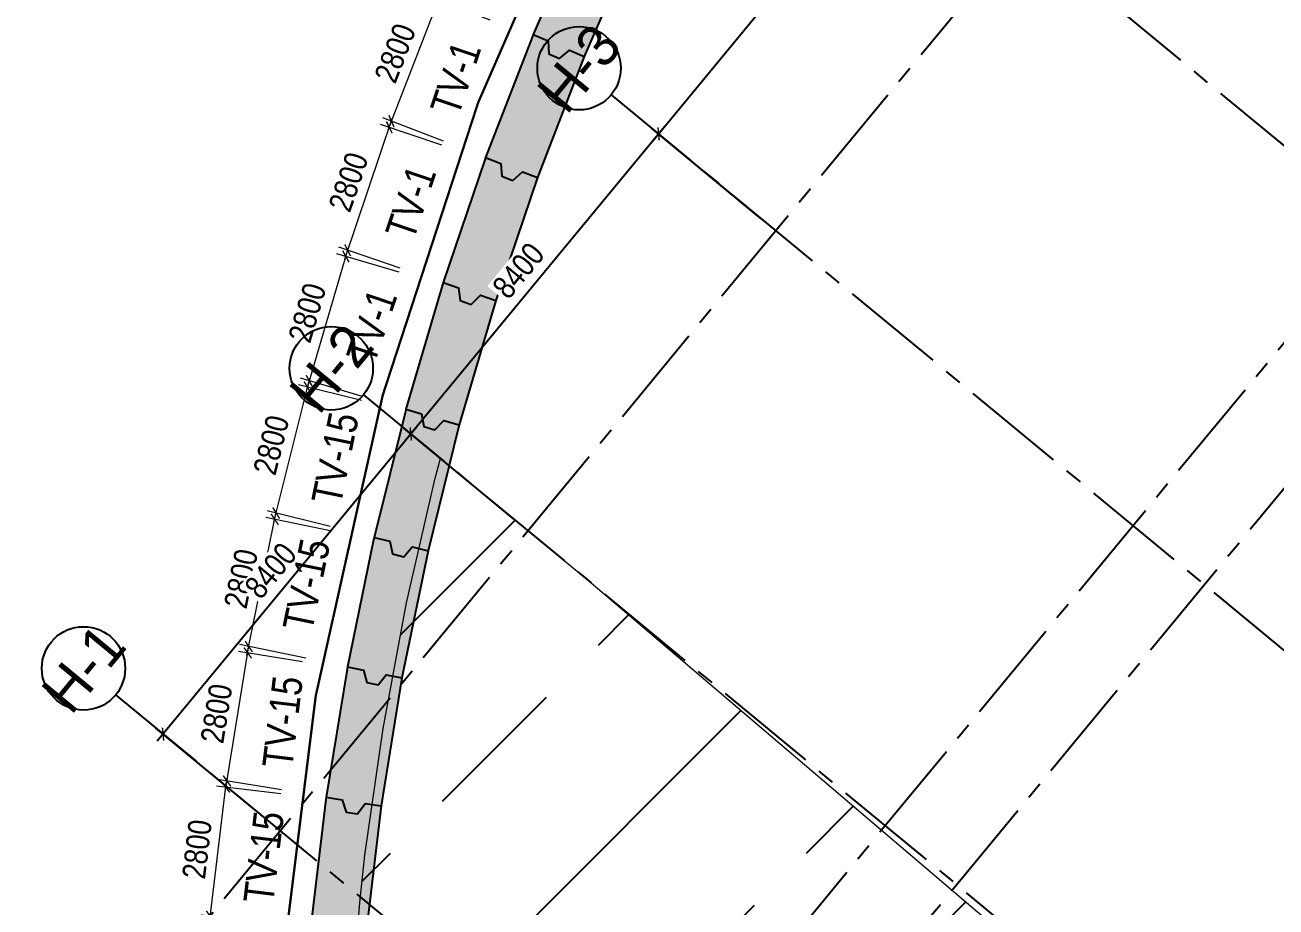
# Model space of a CAD drawing. Header units: millimetres. Extents: x 0 to 837459, y -815537 to -10000.
# Drawn here: x 497256 to 524261, y -729925 to -710890 of the extents above; entities that cross this region are included whole.
import ezdxf
from ezdxf.enums import TextEntityAlignment as Align

# ---------------------------------------------------------------- set-up
doc = ezdxf.new("R2010")
doc.units = ezdxf.units.MM
doc.header["$LTSCALE"] = 100
doc.header["$PDMODE"] = 32
doc.header["$PDSIZE"] = 2.5
for name, pattern in [('CENTER2', [1.125, 0.75, -0.125, 0.125, -0.125]), ('DASHDOT', [1, 0.5, -0.25, 0, -0.25]), ('DASHED', [4.5, 3, -1.5]), ('HIDDEN', [0.375, 0.25, -0.125])]:
    doc.linetypes.add(name, pattern=pattern)
for name, color, linetype in [('A-GRID-SYM', 50, 'Continuous'), ('ccu11-Dim', 8, 'Continuous'), ('ccu11-Khuat', 9, 'DASHED'), ('ccu12-Hatch', 250, 'Continuous'), ('ccu12-Truc', 13, 'CENTER2'), ('KC-Betong', 6, 'Continuous'), ('Xref_ST_MBDV Cot vach 30.7.2022$0$Xref_ST_MBDV Cot vach 30.7.2022|Xref_ST_MBDV Cot vach 30.7.2022|Xref_ST_MBDV Cot vach 30.7.2022|Xref_ST_MBDV Cot vach 30.7.2022|A-CORE-OTLN', 2, 'Continuous'), ('Xref_ST_MBDV Cot vach 30.7.2022$0$Xref_ST_MBDV Cot vach 30.7.2022|Xref_ST_MBDV Cot vach 30.7.2022|Xref_ST_MBDV Cot vach 30.7.2022|Xref_ST_MBDV Cot vach 30.7.2022|ccu12-Thay', 7, 'Continuous')]:
    doc.layers.add(name, color=color, linetype=linetype)
doc.layers.add('ccu12-Tencaukien', color=9, linetype='Continuous', lineweight=15)
doc.layers.add('KT-Net thay', color=7, linetype='Continuous', lineweight=15)
doc.styles.add('Arial', font='arial.ttf', dxfattribs={"width": 0.7})
doc.styles.add('Arial Narrow', font='ARIALN.TTF')
doc.styles.add('HBA-Text', font='GOTHIC.TTF')
doc.dimstyles.new('ccu12-200', dxfattribs={"dimscale": 200, "dimtxt": 2.5, "dimasz": 1, "dimexe": 1, "dimexo": 2, "dimgap": 1, "dimtad": 1, "dimdec": 0, "dimdsep": 46, "dimtxsty": 'Arial Narrow', "dimblk": 'ARCHTICK', "dimcen": -1, "dimdle": 1, "dimclrd": 256, "dimclre": 256, "dimclrt": 3, "dimadec": 0, "dimazin": 2, "dimtfac": 0.1, "dimtdec": 0, "dimtmove": 0, "dimatfit": 1, "dimldrblk": 'ARCHTICK', "dimfxl": 1, "dimtvp": 0.833333, "dimtolj": 1, "dimtzin": 12, "dimarcsym": 0})

# ---------------------------------------------------------------- blocks, each defined once
blk = doc.blocks.new('_ARCHTICK')
at = {"color": 0, "linetype": 'ByBlock', "const_width": 0.15}
blk.add_lwpolyline([(-0.5, -0.5), (0.5, 0.5)], dxfattribs=at)
blk = doc.blocks.new('*D240')
at = {"layer": 'ccu11-Dim', "lineweight": -2, "ltscale": 0.5, "transparency": 16777216}
for p, q in [((-121277, 93100), (-120124, 96085)), ((-119078, 95467), (-120383, 95970)), ((-120086, 92854), (-121392, 93358))]:
    blk.add_line(p, q, dxfattribs=at)
at = {"layer": 'Defpoints', "color": 0, "ltscale": 0.5, "transparency": 16777216}
for p in [(-120197, 95898), (-118705, 95322), (-119713, 92710)]:
    blk.add_point(p, dxfattribs=at)
at = {"layer": 'ccu11-Dim', "lineweight": -2, "ltscale": 0.5, "transparency": 16777216, "xscale": 200, "yscale": 200, "zscale": 200}
for p, rotation in [((-120197, 95898), 68.88907282016558), ((-121205, 93286), 248.8890728201656)]:
    blk.add_blockref('_ARCHTICK', p, dxfattribs=dict(at, rotation=rotation))
at = {"layer": 'ccu11-Dim', "color": 3, "ltscale": 0.5, "transparency": 16777216, "insert": (-121125, 94756), "char_height": 500, "attachment_point": 5, "rotation": 68.8891, "style": 'Arial Narrow', "bg_fill": 3, "box_fill_scale": 1.1, "bg_fill_color": 256, "bg_fill_true_color": 13158600, "bg_fill_transparency": 0}
blk.add_mtext('\\A1;2800', dxfattribs=at)
blk = doc.blocks.new('*D241')
at = {"layer": 'ccu11-Dim', "lineweight": -2, "ltscale": 0.5, "transparency": 16777216}
for p, q in [((-122215, 90313), (-121188, 93344)), ((-120116, 92769), (-121441, 93218)), ((-121016, 90117), (-122341, 90567))]:
    blk.add_line(p, q, dxfattribs=at)
at = {"layer": 'Defpoints', "color": 0, "ltscale": 0.5, "transparency": 16777216}
for p in [(-121252, 93154), (-119738, 92641), (-120637, 89989)]:
    blk.add_point(p, dxfattribs=at)
at = {"layer": 'ccu11-Dim', "lineweight": -2, "ltscale": 0.5, "transparency": 16777216, "xscale": 200, "yscale": 200, "zscale": 200}
for p, rotation in [((-121252, 93154), 71.26862358243689), ((-122151, 90502), 251.2686235824369)]:
    blk.add_blockref('_ARCHTICK', p, dxfattribs=dict(at, rotation=rotation))
at = {"layer": 'ccu11-Dim', "color": 3, "ltscale": 0.5, "transparency": 16777216, "insert": (-122133, 91975), "char_height": 500, "attachment_point": 5, "rotation": 71.2686, "style": 'Arial Narrow', "bg_fill": 3, "box_fill_scale": 1.1, "bg_fill_color": 256, "bg_fill_true_color": 13158600, "bg_fill_transparency": 0}
blk.add_mtext('\\A1;2800', dxfattribs=at)
blk = doc.blocks.new('*D242')
at = {"layer": 'ccu11-Dim', "lineweight": -2, "ltscale": 0.5, "transparency": 16777216}
for p, q in [((-123035, 87489), (-122134, 90560)), ((-121042, 90031), (-122383, 90424)), ((-121830, 87344), (-123171, 87738))]:
    blk.add_line(p, q, dxfattribs=at)
at = {"layer": 'Defpoints', "color": 0, "ltscale": 0.5, "transparency": 16777216}
for p in [(-122191, 90368), (-120658, 89918), (-121446, 87232)]:
    blk.add_point(p, dxfattribs=at)
at = {"layer": 'ccu11-Dim', "lineweight": -2, "ltscale": 0.5, "transparency": 16777216, "xscale": 200, "yscale": 200, "zscale": 200}
for p, rotation in [((-122191, 90368), 73.64817315677632), ((-122979, 87681), 253.6481731567763)]:
    blk.add_blockref('_ARCHTICK', p, dxfattribs=dict(at, rotation=rotation))
at = {"layer": 'ccu11-Dim', "color": 3, "ltscale": 0.5, "transparency": 16777216, "insert": (-123022, 89153), "char_height": 500, "attachment_point": 5, "rotation": 73.6482, "style": 'Arial Narrow', "bg_fill": 3, "box_fill_scale": 1.1, "bg_fill_color": 256, "bg_fill_true_color": 13158600, "bg_fill_transparency": 0}
blk.add_mtext('\\A1;2800', dxfattribs=at)
blk = doc.blocks.new('*D243')
at = {"layer": 'ccu11-Dim', "lineweight": -2, "ltscale": 0.5, "transparency": 16777216}
for p, q in [((-123743, 84636), (-122971, 87741)), ((-121855, 87257), (-123213, 87595)), ((-122531, 84540), (-123889, 84878))]:
    blk.add_line(p, q, dxfattribs=at)
at = {"layer": 'Defpoints', "color": 0, "ltscale": 0.5, "transparency": 16777216}
for p in [(-123019, 87547), (-121467, 87161), (-122143, 84444)]:
    blk.add_point(p, dxfattribs=at)
at = {"layer": 'ccu11-Dim', "lineweight": -2, "ltscale": 0.5, "transparency": 16777216, "xscale": 200, "yscale": 200, "zscale": 200}
for p, rotation in [((-123019, 87547), 76.02772032637999), ((-123695, 84830), 256.02772032638)]:
    blk.add_blockref('_ARCHTICK', p, dxfattribs=dict(at, rotation=rotation))
at = {"layer": 'ccu11-Dim', "color": 3, "ltscale": 0.5, "transparency": 16777216, "insert": (-123799, 86298), "char_height": 500, "attachment_point": 5, "rotation": 76.0277, "style": 'Arial Narrow', "bg_fill": 3, "box_fill_scale": 1.1, "bg_fill_color": 256, "bg_fill_true_color": 13158600, "bg_fill_transparency": 0}
blk.add_mtext('\\A1;2800', dxfattribs=at)
blk = doc.blocks.new('*D244')
at = {"layer": 'ccu11-Dim', "lineweight": -2, "ltscale": 0.5, "transparency": 16777216}
for p, q in [((-124328, 81754), (-123685, 84889)), ((-122490, 84439), (-123921, 84733)), ((-123053, 81696), (-124484, 81990))]:
    blk.add_line(p, q, dxfattribs=at)
at = {"layer": 'Defpoints', "color": 0, "ltscale": 0.5, "transparency": 16777216}
for p in [(-123725, 84693), (-122098, 84359), (-122661, 81616)]:
    blk.add_point(p, dxfattribs=at)
at = {"layer": 'ccu11-Dim', "lineweight": -2, "ltscale": 0.5, "transparency": 16777216, "xscale": 200, "yscale": 200, "zscale": 200}
for p, rotation in [((-123725, 84693), 78.40726389763793), ((-124288, 81950), 258.4072638976379)]:
    blk.add_blockref('_ARCHTICK', p, dxfattribs=dict(at, rotation=rotation))
at = {"layer": 'ccu11-Dim', "color": 3, "ltscale": 0.5, "transparency": 16777216, "insert": (-124452, 83413), "char_height": 500, "attachment_point": 5, "rotation": 78.4073, "style": 'Arial Narrow', "bg_fill": 3, "box_fill_scale": 1.1, "bg_fill_color": 256, "bg_fill_true_color": 13158600, "bg_fill_transparency": 0}
blk.add_mtext('\\A1;2800', dxfattribs=at)
blk = doc.blocks.new('*D245')
at = {"layer": 'ccu11-Dim', "lineweight": -2, "ltscale": 0.5, "transparency": 16777216}
for p, q in [((-124788, 78850), (-124276, 82008)), ((-123130, 81620), (-124505, 81843)), ((-123578, 78856), (-124954, 79079))]:
    blk.add_line(p, q, dxfattribs=at)
at = {"layer": 'Defpoints', "color": 0, "ltscale": 0.5, "transparency": 16777216}
for p in [(-124308, 81811), (-122735, 81556), (-123184, 78792)]:
    blk.add_point(p, dxfattribs=at)
at = {"layer": 'ccu11-Dim', "lineweight": -2, "ltscale": 0.5, "transparency": 16777216, "xscale": 200, "yscale": 200, "zscale": 200}
for p, rotation in [((-124308, 81811), 80.78680266989475), ((-124756, 79047), 260.7868026698948)]:
    blk.add_blockref('_ARCHTICK', p, dxfattribs=dict(at, rotation=rotation))
at = {"layer": 'ccu11-Dim', "color": 3, "ltscale": 0.5, "transparency": 16777216, "insert": (-124981, 80502), "char_height": 500, "attachment_point": 5, "rotation": 80.7868, "style": 'Arial Narrow', "bg_fill": 3, "box_fill_scale": 1.1, "bg_fill_color": 256, "bg_fill_true_color": 13158600, "bg_fill_transparency": 0}
blk.add_mtext('\\A1;2800', dxfattribs=at)
blk = doc.blocks.new('*D247')
at = {"layer": 'ccu11-Dim', "lineweight": -2, "ltscale": 0.5, "transparency": 16777216}
for p, q in [((-125139, 75931), (-124758, 79108)), ((-123591, 78766), (-124981, 78933)), ((-123924, 75986), (-125314, 76153))]:
    blk.add_line(p, q, dxfattribs=at)
at = {"layer": 'Defpoints', "color": 0, "ltscale": 0.5, "transparency": 16777216}
for p in [(-124782, 78909), (-123193, 78719), (-123527, 75939)]:
    blk.add_point(p, dxfattribs=at)
at = {"layer": 'ccu11-Dim', "lineweight": -2, "ltscale": 0.5, "transparency": 16777216, "xscale": 200, "yscale": 200, "zscale": 200}
for p, rotation in [((-124782, 78909), 83.16642200193522), ((-125115, 76129), 263.1664220019352)]:
    blk.add_blockref('_ARCHTICK', p, dxfattribs=dict(at, rotation=rotation))
at = {"layer": 'ccu11-Dim', "color": 3, "ltscale": 0.5, "transparency": 16777216, "insert": (-125401, 77573), "char_height": 500, "attachment_point": 5, "rotation": 83.1664, "style": 'Arial Narrow', "bg_fill": 3, "box_fill_scale": 1.1, "bg_fill_color": 256, "bg_fill_true_color": 13158600, "bg_fill_transparency": 0}
blk.add_mtext('\\A1;2800', dxfattribs=at)
blk = doc.blocks.new('GRID-SYM-flat-211')
at = {"layer": 'A-GRID-SYM', "ltscale": 0.5}
blk.add_circle((0, 0), 900, dxfattribs=at)
at = {"layer": 'A-GRID-SYM', "style": 'HBA-Text'}
blk.add_attdef('GRID', text='', height=900, rotation=50.4488, dxfattribs=at).set_placement((0, 0), align=Align.MIDDLE_CENTER)
blk = doc.blocks.new('GRID-SYM-flat-212')
at = {"layer": 'A-GRID-SYM', "ltscale": 0.5}
blk.add_circle((0, 0), 900, dxfattribs=at)
at = {"layer": 'A-GRID-SYM', "style": 'HBA-Text'}
blk.add_attdef('GRID', text='', height=900, rotation=50.4488, dxfattribs=at).set_placement((0, 0), align=Align.MIDDLE_CENTER)
blk = doc.blocks.new('GRID-SYM-flat-213')
at = {"layer": 'A-GRID-SYM', "ltscale": 0.5}
blk.add_circle((0, 0), 900, dxfattribs=at)
at = {"layer": 'A-GRID-SYM', "style": 'HBA-Text'}
blk.add_attdef('GRID', text='', height=900, rotation=50.4488, dxfattribs=at).set_placement((0, 0), align=Align.MIDDLE_CENTER)
blk = doc.blocks.new('*D59')
at = {"layer": 'ccu11-Dim', "lineweight": -2, "ltscale": 0.5, "transparency": 16777216}
for p, q in [((-3317, 35681), (-8920, 28896)), ((-1225, 33694), (-3598, 35654)), ((-6577, 27220), (-8947, 29177))]:
    blk.add_line(p, q, dxfattribs=at)
at = {"layer": 'Defpoints', "color": 0, "ltscale": 0.5, "transparency": 16777216}
for p in [(-917, 33439, 0), (-8793, 29050), (-6269, 26965, 0)]:
    blk.add_point(p, dxfattribs=at)
at = {"layer": 'ccu11-Dim', "lineweight": -2, "ltscale": 0.5, "transparency": 16777216, "xscale": 200, "yscale": 200, "zscale": 200}
for p, rotation in [((-3444, 35527), 50.44882678937908), ((-8793, 29050), 230.4488267893791)]:
    blk.add_blockref('_ARCHTICK', p, dxfattribs=dict(at, rotation=rotation))
at = {"layer": 'ccu11-Dim', "color": 3, "ltscale": 0.5, "transparency": 16777216, "insert": (-6470, 32578), "char_height": 500, "attachment_point": 5, "rotation": 50.4488, "style": 'Arial Narrow', "bg_fill": 3, "box_fill_scale": 1.1, "bg_fill_color": 256, "bg_fill_true_color": 13158600, "bg_fill_transparency": 0}
blk.add_mtext('\\A1;8400', dxfattribs=at)
blk = doc.blocks.new('*D60')
at = {"layer": 'ccu11-Dim', "lineweight": -2, "ltscale": 0.5, "transparency": 16777216}
for p, q in [((-8666, 29204), (-14269, 22419)), ((-6574, 27217), (-8947, 29177)), ((-11926, 20743), (-14296, 22700))]:
    blk.add_line(p, q, dxfattribs=at)
at = {"layer": 'Defpoints', "color": 0, "ltscale": 0.5, "transparency": 16777216}
for p in [(-6266, 26963, 0), (-14142, 22573), (-11618, 20489, 0)]:
    blk.add_point(p, dxfattribs=at)
at = {"layer": 'ccu11-Dim', "lineweight": -2, "ltscale": 0.5, "transparency": 16777216, "xscale": 200, "yscale": 200, "zscale": 200}
for p, rotation in [((-8793, 29050), 50.44882678937908), ((-14142, 22573), 230.4488267893791)]:
    blk.add_blockref('_ARCHTICK', p, dxfattribs=dict(at, rotation=rotation))
at = {"layer": 'ccu11-Dim', "color": 3, "ltscale": 0.5, "transparency": 16777216, "insert": (-11819, 26101), "char_height": 500, "attachment_point": 5, "rotation": 50.4488, "style": 'Arial Narrow', "bg_fill": 3, "box_fill_scale": 1.1, "bg_fill_color": 256, "bg_fill_true_color": 13158600, "bg_fill_transparency": 0}
blk.add_mtext('\\A1;8400', dxfattribs=at)
blk = doc.blocks.new('*D61')
at = {"layer": 'ccu11-Dim', "lineweight": -2, "ltscale": 0.5, "transparency": 16777216}
for p, q in [((-14015, 22727), (-19618, 15942)), ((-11923, 20740), (-14296, 22700)), ((-17275, 14266), (-19645, 16224))]:
    blk.add_line(p, q, dxfattribs=at)
at = {"layer": 'Defpoints', "color": 0, "ltscale": 0.5, "transparency": 16777216}
for p in [(-11614, 20486, 0), (-19491, 16096), (-16967, 14012, 0)]:
    blk.add_point(p, dxfattribs=at)
at = {"layer": 'ccu11-Dim', "lineweight": -2, "ltscale": 0.5, "transparency": 16777216, "xscale": 200, "yscale": 200, "zscale": 200}
for p, rotation in [((-14142, 22573), 50.44882678937908), ((-19491, 16096), 230.4488267893791)]:
    blk.add_blockref('_ARCHTICK', p, dxfattribs=dict(at, rotation=rotation))
at = {"layer": 'ccu11-Dim', "color": 3, "ltscale": 0.5, "transparency": 16777216, "insert": (-17167, 19625), "char_height": 500, "attachment_point": 5, "rotation": 50.4488, "style": 'Arial Narrow', "bg_fill": 3, "box_fill_scale": 1.1, "bg_fill_color": 256, "bg_fill_true_color": 13158600, "bg_fill_transparency": 0}
blk.add_mtext('\\A1;8400', dxfattribs=at)
blk = doc.blocks.new('LUOI TRUC-NT2')
at = {"layer": 'ccu12-Truc', "ltscale": 30}
for p, q in [((-4467.4, 36371.8), (18674.3, 17260.5)), ((-9816.2, 29894.9), (13325.4, 10783.6)), ((-15165.1, 23418), (7976.6, 4306.8)), ((-20513.9, 16941.2), (2627.8, -2170.1))]:
    blk.add_line(p, q, dxfattribs=at)
at = {"layer": 'KC-Betong', "ltscale": 0.5}
for name, p, values in [('GRID-SYM-flat-213', (-10510.2, 30468), {'GRID': 'H-3'}), ('GRID-SYM-flat-212', (-15859, 23991.1), {'GRID': 'H-2'}), ('GRID-SYM-flat-211', (-21207.9, 17514.2), {'GRID': 'H-1'})]:
    blk.add_blockref(name, p, dxfattribs=at).add_auto_attribs(values)
at = {"layer": 'ccu11-Dim', "ltscale": 0.5}
dim = blk.add_linear_dim(base=(-8793.1, 29050), p1=(-916.7, 33439.5, 0), p2=(-6269, 26965.5, 0), angle=50.44883, dimstyle='ccu12-200', override={"dimfxl": 150, "dimtfill": 1}, dxfattribs=at)
dim.commit()
dim.dimension.update_dxf_attribs({"geometry": '*D59', "text_midpoint": (-6469.8, 32578.3)})
dim = blk.add_linear_dim(base=(-14142, 22573.1), p1=(-6265.5, 26962.6, 0), p2=(-11617.8, 20488.6, 0), angle=50.44883, dimstyle='ccu12-200', override={"dimfxl": 150, "dimtfill": 1}, dxfattribs=at)
dim.commit()
dim.dimension.update_dxf_attribs({"geometry": '*D60', "text_midpoint": (-11818.6, 26101.5)})
dim = blk.add_linear_dim(base=(-19490.8, 16096.3), p1=(-11614.4, 20485.7, 0), p2=(-16966.7, 14011.7, 0), angle=50.44883, dimstyle='ccu12-200', override={"dimfxl": 150, "dimtfill": 1}, dxfattribs=at)
dim.commit()
dim.dimension.update_dxf_attribs({"geometry": '*D61', "text_midpoint": (-17167.4, 19624.6)})
at = {"layer": 'ccu12-Truc', "ltscale": 30}
for p, q in [((-22470.9, 7339.7), (29702, 70515.4)), ((-14760.3, 972.1), (24380.4, 48367.3)), ((-13218.2, -301.5), (25922.6, 47093.7))]:
    blk.add_line(p, q, dxfattribs=at)
blk = doc.blocks.new('220830_DWall Plan')
at = {"layer": 'Xref_ST_MBDV Cot vach 30.7.2022$0$Xref_ST_MBDV Cot vach 30.7.2022|Xref_ST_MBDV Cot vach 30.7.2022|Xref_ST_MBDV Cot vach 30.7.2022|Xref_ST_MBDV Cot vach 30.7.2022|ccu12-Thay', "ltscale": 10}
for points in [[(-118145.9, 95160.1), (-117825, 95020.7), (-117810, 94741.4), (-117580.6, 94641.7), (-117366.2, 94821.2), (-117045.3, 94681.8)], [(-119173.3, 92501.9), (-118846.9, 92375.9), (-118820.3, 92097.5), (-118587, 92007.4), (-118380.2, 92195.7), (-118053.8, 92069.7)], [(-120089.4, 89803.4), (-119758.1, 89691), (-119720, 89414), (-119483.1, 89333.6), (-119284.3, 89530.4), (-118953, 89418)], [(-120892.7, 87069.1), (-120557.1, 86970.6), (-120507.5, 86695.4), (-120267.4, 86624.9), (-120077, 86829.8), (-119741.3, 86731.3)], [(-121581.8, 84303.9), (-121242.4, 84219.4), (-121181.4, 83946.4), (-120938.6, 83886), (-120756.8, 84098.6), (-120417.3, 84014.1)]]:
    blk.add_lwpolyline(points, dxfattribs=at)
at = {"layer": 'ccu11-Dim', "ltscale": 0.5}
dim = blk.add_linear_dim(base=(-120196.5, 95898.4), p1=(-119713.1, 92710.4), p2=(-118704.6, 95322.4), angle=68.88907, dimstyle='ccu12-200', override={"dimzin": 0, "dimfxl": 150, "dimtfill": 1}, dxfattribs=at)
dim.commit()
dim.dimension.update_dxf_attribs({"geometry": '*D240', "text_midpoint": (-121125.5, 94756.4)})
dim = blk.add_linear_dim(base=(-121252, 93154.2), p1=(-120636.7, 89989), p2=(-119737.5, 92640.7), angle=71.26862, dimstyle='ccu12-200', override={"dimzin": 0, "dimfxl": 150, "dimtfill": 1}, dxfattribs=at)
dim.commit()
dim.dimension.update_dxf_attribs({"geometry": '*D241', "text_midpoint": (-122132.7, 91974.5)})
dim = blk.add_linear_dim(base=(-122190.6, 90368), p1=(-121446.3, 87231.5), p2=(-120658, 89918.3), angle=73.64817, dimstyle='ccu12-200', override={"dimzin": 0, "dimfxl": 150, "dimtfill": 1}, dxfattribs=at)
dim.commit()
dim.dimension.update_dxf_attribs({"geometry": '*D242', "text_midpoint": (-123021.6, 89152.8)})
dim = blk.add_linear_dim(base=(-123018.8, 87546.8), p1=(-122143.2, 84443.5), p2=(-121467.2, 87160.7), angle=76.02772, dimstyle='ccu12-200', override={"dimzin": 0, "dimfxl": 150, "dimtfill": 1}, dxfattribs=at)
dim.commit()
dim.dimension.update_dxf_attribs({"geometry": '*D243', "text_midpoint": (-123798.7, 86298.1)})
dim = blk.add_linear_dim(base=(-123725.1, 84692.7), p1=(-122661.1, 81616.1), p2=(-122098.4, 84359), angle=78.40726, dimstyle='ccu12-200', override={"dimzin": 0, "dimfxl": 150, "dimtfill": 1}, dxfattribs=at)
dim.commit()
dim.dimension.update_dxf_attribs({"geometry": '*D244', "text_midpoint": (-124452.4, 83412.7)})
at = {"layer": 'Xref_ST_MBDV Cot vach 30.7.2022$0$Xref_ST_MBDV Cot vach 30.7.2022|Xref_ST_MBDV Cot vach 30.7.2022|Xref_ST_MBDV Cot vach 30.7.2022|Xref_ST_MBDV Cot vach 30.7.2022|A-CORE-OTLN', "color": 6}
blk.add_lwpolyline([(-103396, 115692.9), (-105288.6, 113629.4), (-107093.9, 111489.1), (-108808.8, 109275.7), (-110430.4, 106993.1), (-111955.7, 104645), (-113382.2, 102235.7), (-114707.5, 99769.1), (-115929.2, 97249.7), (-117045.3, 94681.8), (-118053.8, 92069.7), (-118953, 89418), (-119741.3, 86731.3), (-120417.3, 84014.1), (-120980, 81271.2), (-121428.3, 78507.4), (-121761.5, 75727.3)], dxfattribs=at)
at = {"layer": 'Xref_ST_MBDV Cot vach 30.7.2022$0$Xref_ST_MBDV Cot vach 30.7.2022|Xref_ST_MBDV Cot vach 30.7.2022|Xref_ST_MBDV Cot vach 30.7.2022|Xref_ST_MBDV Cot vach 30.7.2022|ccu12-Thay', "ltscale": 10}
blk.add_lwpolyline([(-122155.5, 81512.4), (-121812.8, 81442.1), (-121740.6, 81171.9), (-121495.5, 81121.6), (-121322.7, 81341.5), (-120980, 81271.2)], dxfattribs=at)
at = {"layer": 'ccu11-Dim', "ltscale": 0.5}
dim = blk.add_linear_dim(base=(-124307.9, 81811), p1=(-123183.6, 78792.1), p2=(-122735.3, 81556), angle=80.7868, dimstyle='ccu12-200', override={"dimzin": 0, "dimfxl": 150, "dimtfill": 1}, dxfattribs=at)
dim.commit()
dim.dimension.update_dxf_attribs({"geometry": '*D245', "text_midpoint": (-124981.4, 80502)})
at = {"layer": 'Xref_ST_MBDV Cot vach 30.7.2022$0$Xref_ST_MBDV Cot vach 30.7.2022|Xref_ST_MBDV Cot vach 30.7.2022|Xref_ST_MBDV Cot vach 30.7.2022|Xref_ST_MBDV Cot vach 30.7.2022|ccu12-Thay', "ltscale": 10}
blk.add_lwpolyline([(-122612.8, 78699.5), (-122267.5, 78643.5), (-122184.1, 78376.5), (-121937.2, 78336.5), (-121773.6, 78563.4), (-121428.3, 78507.4)], dxfattribs=at)
at = {"layer": 'ccu11-Dim', "ltscale": 0.5}
dim = blk.add_linear_dim(base=(-124782.2, 78909.3), p1=(-123526.6, 75938.8), p2=(-123193.4, 78718.9), angle=83.16642, dimstyle='ccu12-200', override={"dimzin": 0, "dimfxl": 150, "dimtfill": 1}, dxfattribs=at)
dim.commit()
dim.dimension.update_dxf_attribs({"geometry": '*D247', "text_midpoint": (-125400.8, 77573.4)})
at = {"layer": 'ccu12-Hatch', "ltscale": 0.5}
h = blk.add_hatch(dxfattribs=at)
h.set_pattern_fill('VATLIEU04', color=256, scale=50, pattern_type=2)
h.set_pattern_definition([(50, (-626373.33, 223416.3), (358.63009, -31.37607), [37.5, -412.5]), (355, (-626373.33, 223416.3), (-69.37567, 376.09607), [30, -330]), (100.4514, (-626343.45, 223413.7), (289.25469, 344.71977), [31.8701, -350.57106]), (46.1842, (-626373.33, 223516.3), (533.62052, -82.7595), [56.25, -618.75]), (96.6356, (-626328.87, 223509.4), (467.33135, 487.05894), [47.80514, -525.8565]), (351.1842, (-626373.33, 223516.3), (467.33097, 487.0593), [45, -495]), (21, (-626323.33, 223491.3), (298.45353, -201.30945), [37.5, -412.5]), (326, (-626323.33, 223491.3), (121.65767, 362.57502), [30, -330]), (71.4514, (-626298.46, 223474.54), (420.11131, 161.26525), [31.8701, -350.57106]), (37.5, (-626373.33, 223416.31), (6.079928, 166.446927), [0, -326, 0, -335, 0, -331.25]), (7.5, (-626373.33, 223416.31), (131.53477, 197.205856), [0, -191, 0, -318.5, 0, -126.25]), (327.5, (-626484.83, 223416.31), (266.911218, -11.277436), [0, -125, 0, -390, 0, -517.5]), (317.5, (-626534.83, 223416.31), (291.593085, 50.05249), [0, -162.5, 0, -259, 0, -367.5]), (45, (-626373.33, 223416.31), (-150.26019, 150.26019), []), (45, (-626373.33, 223477.56), (-150.26019, 150.26019), [])])
h.paths.add_polyline_path([(-122510.4, 58795.4), (-122033.7, 56036.3), (-122025.8, 55995.6), (-121435.2, 53258.6), (-121425.6, 53218.3), (-120722.3, 50508.1), (-120711, 50468.2), (-119896.1, 47789.5), (-119883.2, 47750.1), (-118958, 45107.4), (-118943.5, 45068.6), (-117909.8, 42466.4), (-117893.7, 42428.3), (-116753.1, 39871.1), (-116735.4, 39833.7), (-115489.9, 37325.9), (-115470.4, 37288.7), (-113949.2, 34524), (-113926.1, 34484.2), (-112465, 32095.7), (-112442.4, 32060.3), (-110882.3, 29735.2), (-110858.5, 29701.3), (-109203.6, 27442.8), (-109178.4, 27409.9), (-107431.4, 25221.8), (-107404.9, 25189.9), (-105568.8, 23076), (-105541, 23045.3), (-103618.9, 21009.2), (-103589.9, 20979.7), (-101585.2, 19024.9), (-101555, 18996.6), (-99471.1, 17126.5), (-99439.7, 17099.4), (-97280.2, 15317.2), (-97247.7, 15291.5), (-95016.3, 13600.1), (-94982.8, 13575.8), (-92683.3, 11978.3), (-92648.8, 11955.3), (-90285.1, 10454.4), (-90249.7, 10432.9), (-87825.9, 9031.1), (-87789.6, 9011.1), (-85309.8, 7710.8), (-85272.8, 7692.3), (-82741.3, 6495.8), (-82703.5, 6478.9), (-80124.7, 5388.2), (-80086.2, 5372.8), (-77464.5, 4389.8), (-77425.4, 4376.1), (-74765.2, 3502.4), (-74725.6, 3490.3), (-72031.5, 2727.6), (-71991.4, 2717.1), (-69268, 2066.5), (-69227.6, 2057.8), (-66479.6, 1520.5), (-66438.8, 1513.4), (-63670.9, 1090.4), (-63637.2, 1085.8), (-60856.6, 757.2), (-60844.4, 755.8), (-41353.3, -1307), (0, 0), (5993.1, 7667.3), (-23501.3, 144497.8), (-27624.7, 160190.9), (-41845.5, 164209.2), (-48082.3, 159482.1), (-71537, 141587.6), (-77499.2, 137277.8), (-78971.4, 133992.6), (-83075.5, 131026), (-86656.7, 130658.3), (-88925.9, 129018), (-91195.2, 127377.7), (-93464.4, 125737.4), (-93470.8, 125732.8), (-95729.2, 124077.6), (-95757.8, 124056), (-97965.7, 122333.9), (-98004.3, 122302.4), (-100138.8, 120490.2), (-100176.1, 120457.1), (-102233.4, 118557.8), (-102269.3, 118523.2), (-104245.9, 116540.1), (-104280.4, 116504.1), (-106173, 114440.6), (-106205.9, 114403.1), (-108011.2, 112262.8), (-108042.5, 112224.1), (-109757.4, 110010.7), (-109787.1, 109970.7), (-111408.7, 107688), (-111436.7, 107646.8), (-112962, 105298.7), (-112988.3, 105256.4), (-114414.8, 102847), (-114439.3, 102803.6), (-115764.6, 100337.1), (-115787.3, 100292.7), (-117009, 97773.3), (-117029.8, 97728.1), (-118145.9, 95160.1), (-118164.8, 95114), (-119173.3, 92501.9), (-119190.2, 92455.1), (-120089.4, 89803.4), (-120104.4, 89755.9), (-120892.7, 87069.1), (-120905.8, 87021), (-121581.8, 84303.9), (-121592.9, 84255.3), (-122155.5, 81512.4), (-122164.5, 81463.4), (-122612.8, 78699.5), (-122619.8, 78650.1), (-122952.9, 75870), (-122957.9, 75820.4), (-123175.3, 73028.9), (-123178.2, 72978.7), (-123278.4, 70180.4), (-123279.1, 70131.9), (-123266, 67331.9), (-123264.7, 67281.1), (-123132.9, 64484.2), (-123130.1, 64443.1), (-122883.3, 61654), (-122878.8, 61612.8), (-122516.6, 58836.3)])
h.paths.add_polyline_path([(-24474.2, 144265.3), (-28446.7, 159384), (-41638.3, 163111.5), (-47477, 158686.1), (-70940.7, 140784.7), (-76696.2, 136624.4), (-78168.4, 133339.2), (-82706.9, 130058.6), (-86288, 129690.9), (-88340.1, 128207.6), (-88223, 128045.5), (-90492.2, 126405.2), (-92761.4, 124764.9), (-95019.8, 123109.7), (-97227.7, 121387.7), (-99362.1, 119575.4), (-101419.4, 117676.1), (-103396, 115692.9), (-105288.6, 113629.4), (-107093.9, 111489.1), (-108808.8, 109275.7), (-110430.4, 106993.1), (-111955.7, 104645), (-113382.2, 102235.7), (-114707.5, 99769.1), (-115929.2, 97249.7), (-117045.3, 94681.8), (-118053.8, 92069.7), (-118953, 89418), (-119741.3, 86731.3), (-120417.3, 84014.1), (-120980, 81271.2), (-121428.3, 78507.4), (-121761.5, 75727.3), (-121978.9, 72935.7), (-122079.1, 70137.5), (-122066, 67337.5), (-121934.3, 64540.6), (-122134, 64531.2), (-121887.2, 61742.1), (-121525, 58965.6), (-121048.3, 56206.5), (-120457.7, 53469.5), (-119754.3, 50759.3), (-118939.4, 48080.5), (-118014.2, 45437.8), (-116980.4, 42835.6), (-115839.8, 40278.5), (-114594.3, 37770.7), (-113073.1, 35006), (-111612, 32617.5), (-110051.9, 30292.4), (-108396.9, 28033.8), (-106649.9, 25845.7), (-104813.8, 23731.8), (-102891.7, 21695.7), (-100887.1, 19740.8), (-98803.2, 17870.7), (-96643.7, 16088.4), (-94412.2, 14397.1), (-92112.7, 12799.5), (-89749, 11298.5), (-87325.2, 9896.7), (-84845.4, 8596.4), (-82314, 7399.9), (-79735.1, 6309.2), (-77113.4, 5326.2), (-74453.2, 4452.5), (-71759.1, 3689.8), (-69035.7, 3039.2), (-66287.7, 2501.9), (-63519.8, 2078.9), (-60739.2, 1750.2), (-41316.3, -305.3), (-499.5, 984.7), (4916.9, 7914.3)], flags=16)
at = {"layer": 'ccu11-Khuat', "color": 1, "linetype": 'DASHDOT', "ltscale": 18, "const_width": 50}
blk.add_lwpolyline([(-28510.9, 165727.9), (-36919.6, 168632.9), (-48415.2, 159919.9), (-71865, 142029.1), (-95482.1, 124957.6, 0.6850113), (-62162.5, 342.2), (-41373.6, -1857.9), (274.8, -541.6), (6585, 7531.5), (-22966.3, 144625.7)], format="xyb", close=True, dxfattribs=at)
at = {"layer": 'Xref_ST_MBDV Cot vach 30.7.2022$0$Xref_ST_MBDV Cot vach 30.7.2022|Xref_ST_MBDV Cot vach 30.7.2022|Xref_ST_MBDV Cot vach 30.7.2022|Xref_ST_MBDV Cot vach 30.7.2022|A-CORE-OTLN', "color": 6}
blk.add_lwpolyline([(-117029.8, 97728.1), (-118145.9, 95160.1), (-118164.8, 95114), (-119173.3, 92501.9), (-119190.2, 92455.1), (-120089.4, 89803.4), (-120104.4, 89755.9), (-120892.7, 87069.1), (-120905.8, 87021), (-121581.8, 84303.9), (-121592.9, 84255.3), (-122155.5, 81512.4), (-122164.5, 81463.4), (-122612.8, 78699.5), (-122619.8, 78650.1), (-122952.9, 75870)], dxfattribs=at)
at = {"layer": 'ccu11-Dim'}
blk.add_blockref('LUOI TRUC-NT2', (-106646, 63962.7), dxfattribs=at)
at = {"layer": 'ccu12-Tencaukien', "color": 2, "style": 'Arial', "width": 0.8}
for s, rotation, p in [('TV-1', 71.26862, (-119512.3, 94112.4, 0)), ('TV-1', 71.26862, (-120481.6, 91434.9)), ('TV-1', 71.26862, (-121325.3, 88765.7)), ('TV-15', 78.40726, (-122103.8, 85947)), ('TV-15', 78.40726, (-122723.2, 83216.9)), ('TV-15', 83.13783, (-123234, 80282.1)), ('TV-15', 83.13783, (-123642.4, 77362.7))]:
    blk.add_text(s, height=650, rotation=rotation, dxfattribs=at).set_placement(p, align=Align.CENTER)

msp = doc.modelspace()

# ---------------------------------------------------------------- block references
at = {"layer": 'ccu12-Tencaukien'}
msp.add_blockref('220830_DWall Plan', (626373, -806253), dxfattribs=at)

# ---------------------------------------------------------------- next in the draw order: hatches: boundary and pattern name
at = {"layer": 'ccu12-Hatch', "ltscale": 0.5}
h = msp.add_hatch(dxfattribs=at)
h.set_pattern_fill('ANSI33', color=256, scale=1000)
h.set_pattern_definition([(45, (1e-10, -582836.3), (-4490.13, 4490.13), []), (45, (4490, -582836.3), (-4490.13, 4490.13), [3175, -1587.5])])
h.paths.add_polyline_path([(513017, -770738), (510734, -766415), (509591, -763904), (508551, -761348), (507616, -758752), (506788, -756120), (506068, -753456), (505458, -750765), (504957, -748052), (504828, -747144), (504099, -738485), (504179, -733557), (504483, -729830), (504589, -728805), (504985, -726075), (505493, -723363), (506110, -720673), (506227, -720247), (509424, -722887), (524883, -736043), (545069, -711600), (552977, -718131), (574431, -724194), (581125, -721877), (584237, -722756), (593129, -691288), (599875, -693195), (601789, -692782), (600523, -693970), (597428, -704924), (610545, -702097), (621568, -753233), (601914, -757447), (602338, -759413), (614694, -756749), (615231, -759191), (622514, -757623), (624684, -767690), (605035, -771925), (597328, -771040), (585040, -775283), (584861, -774763), (584152, -775008), (575259, -749249)])

# ---------------------------------------------------------------- next in the draw order: linework, layer by layer
at = {"layer": 'KT-Net thay', "linetype": 'HIDDEN', "ltscale": 3000}
msp.add_lwpolyline([(506068, -753456), (505458, -750765), (504957, -748052), (504828, -747144), (504099, -738485), (504179, -733557), (504483, -729830), (504589, -728805), (504985, -726075), (505493, -723363), (506110, -720673), (506227, -720247), (509424, -722887), (524883, -736043), (545069, -711600), (552977, -718131), (574431, -724194), (581125, -721877), (584237, -722756), (593129, -691288)], dxfattribs=at)

doc.saveas('drawing.dxf')
